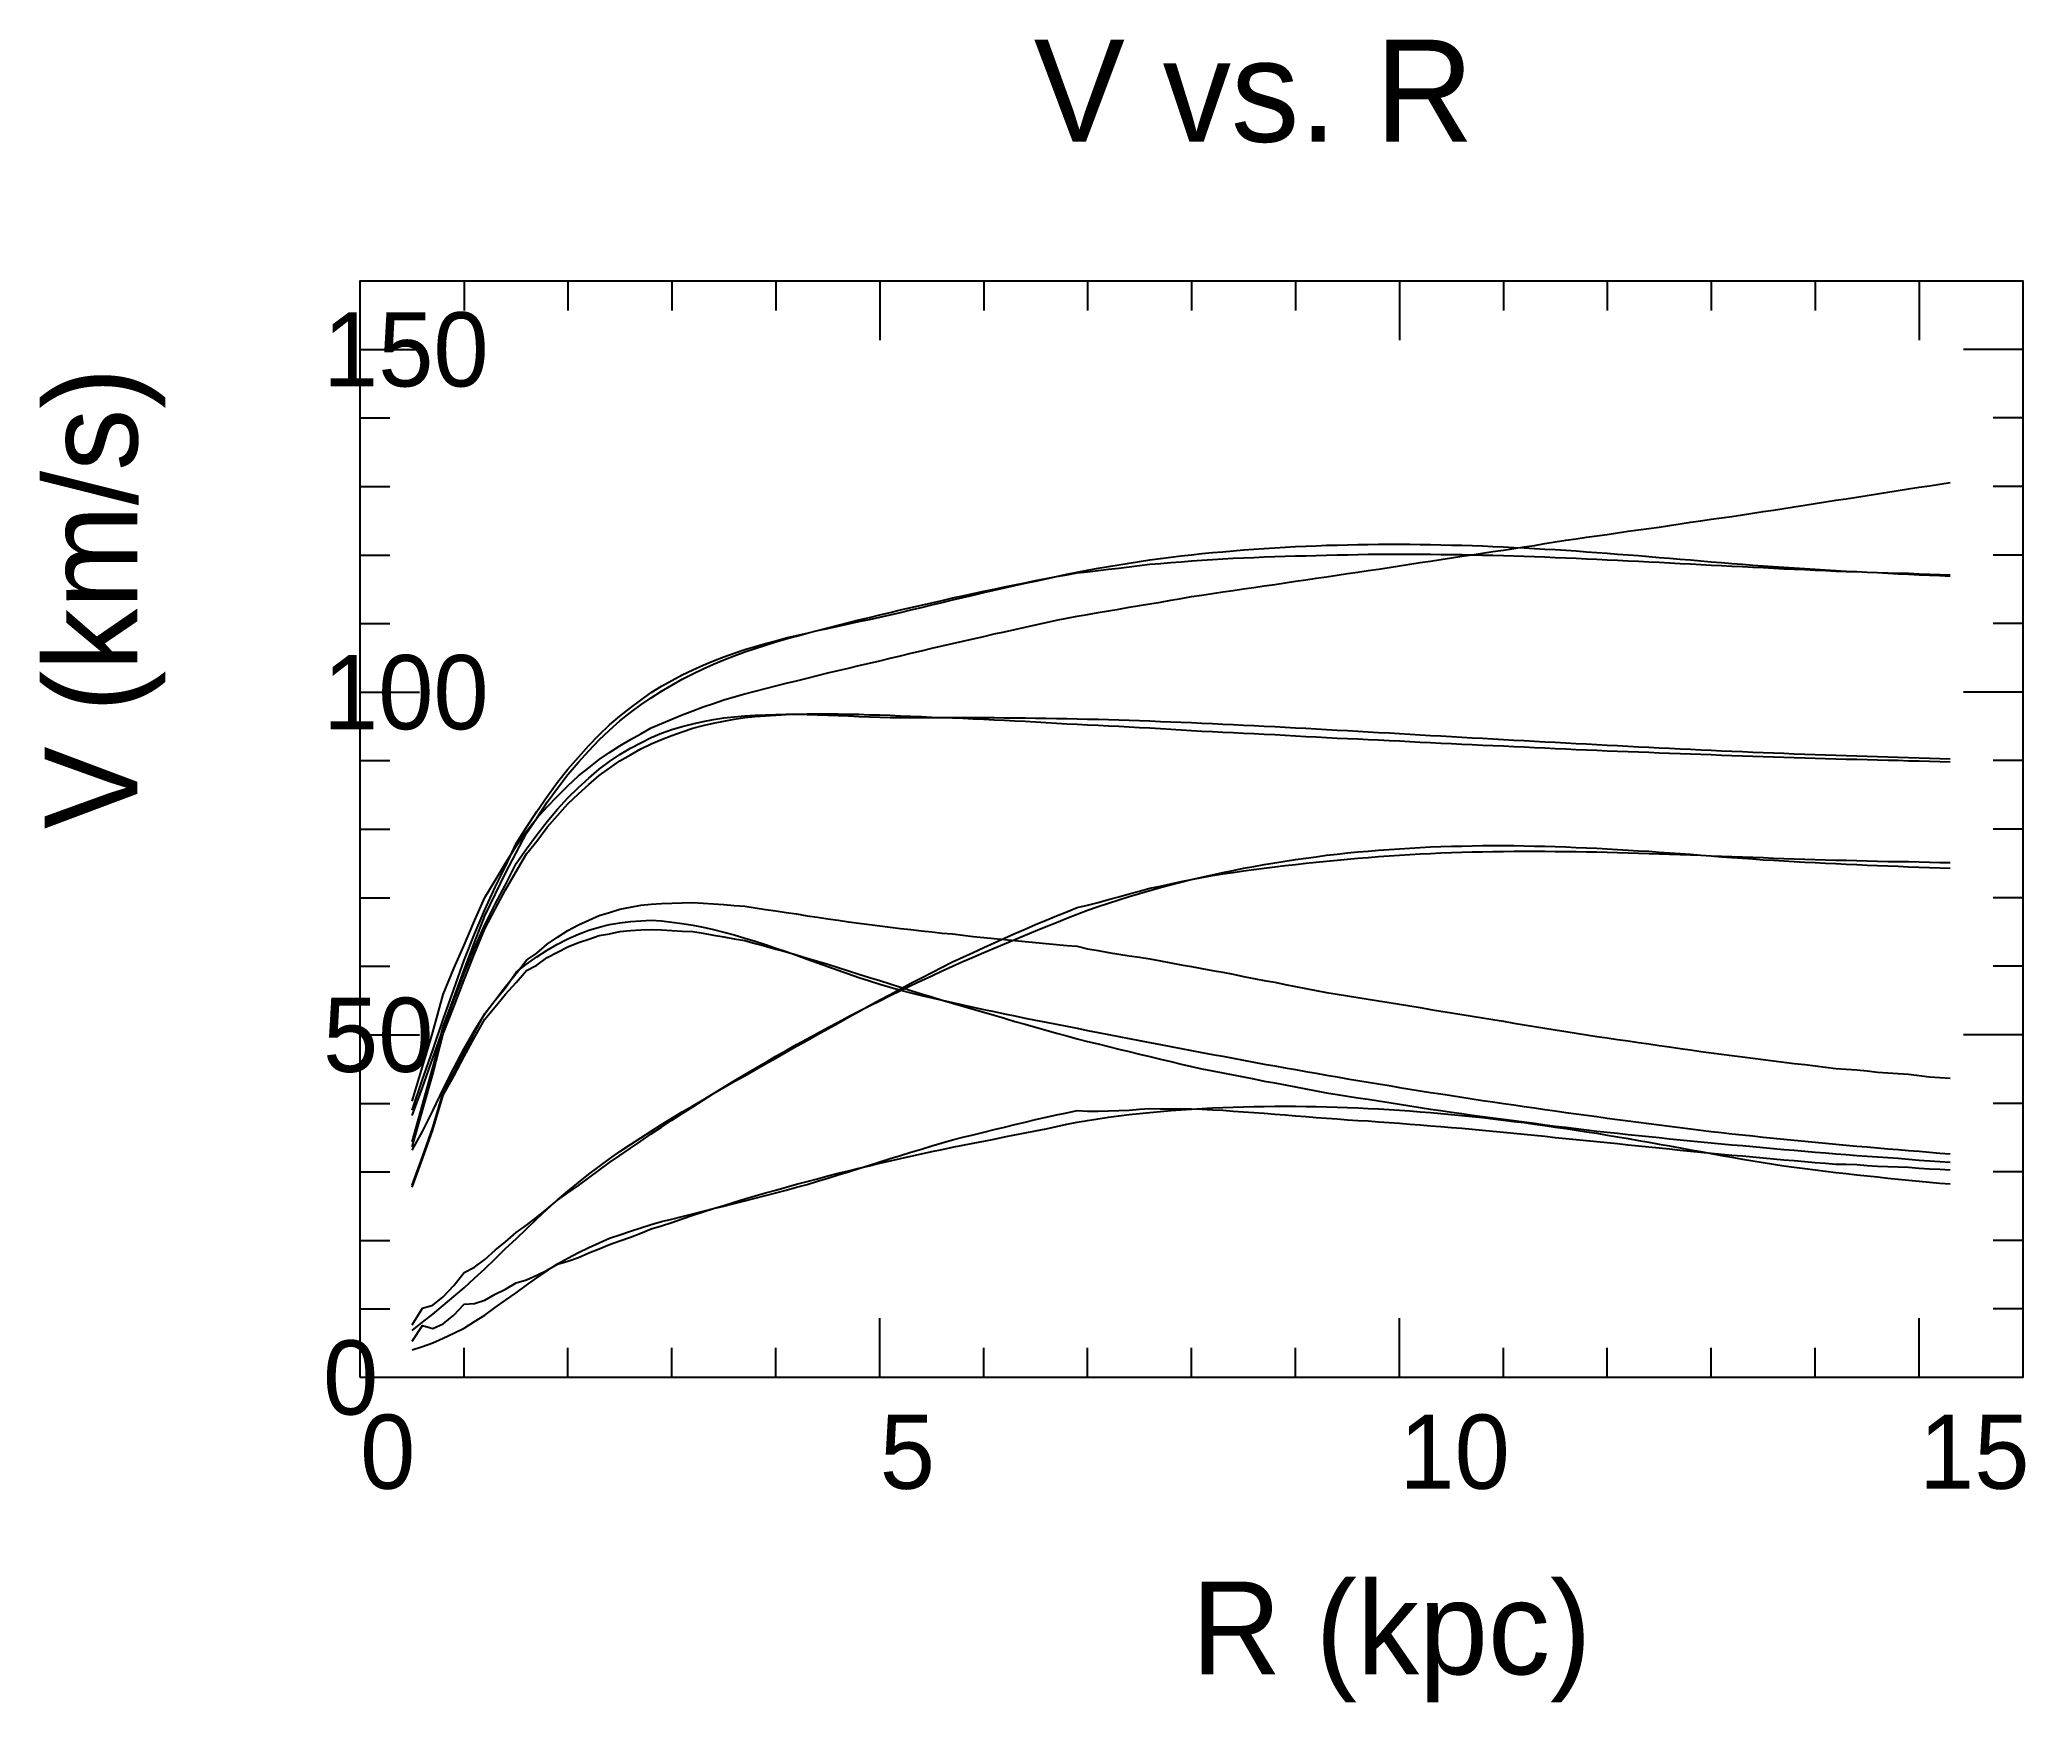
# Model space of a CAD drawing. Extents: x -35 to 179, y -35 to 144.
import ezdxf

# ---------------------------------------------------------------- set-up
doc = ezdxf.new("R2010")
doc.units = 0

msp = doc.modelspace()

# ---------------------------------------------------------------- linework, layer by layer
at = {"color": 0}
for p, q in [((11.2, 118.21), (11.2, 115.01)), ((22.4, 118.21), (22.4, 115.01)), ((33.6, 118.21), (33.6, 115.01)), ((44.8, 118.21), (44.8, 115.01)), ((56, 118.21), (56, 111.81)), ((67.2, 118.21), (67.2, 115.01)), ((78.4, 118.21), (78.4, 115.01)), ((89.6, 118.21), (89.6, 115.01)), ((100.8, 118.21), (100.8, 115.01)), ((112, 118.21), (112, 111.81)), ((123.2, 118.21), (123.2, 115.01)), ((134.4, 118.21), (134.4, 115.01)), ((145.6, 118.21), (145.6, 115.01)), ((156.8, 118.21), (156.8, 115.01)), ((168, 118.21), (168, 111.81)), ((0, 110.83), (6.4, 110.83)), ((179.2, 110.83), (172.8, 110.83)), ((0, 103.44), (3.2, 103.44)), ((179.2, 103.44), (176, 103.44)), ((0, 96.05), (3.2, 96.05)), ((179.2, 96.05), (176, 96.05)), ((0, 88.66), (3.2, 88.66)), ((179.2, 88.66), (176, 88.66)), ((0, 81.27), (3.2, 81.27)), ((179.2, 81.27), (176, 81.27)), ((0, 73.88), (6.4, 73.88)), ((179.2, 73.88), (172.8, 73.88)), ((0, 66.5), (3.2, 66.5)), ((179.2, 66.5), (176, 66.5)), ((0, 59.11), (3.2, 59.11)), ((179.2, 59.11), (176, 59.11)), ((0, 51.72), (3.2, 51.72)), ((179.2, 51.72), (176, 51.72)), ((0, 44.33), (3.2, 44.33)), ((179.2, 44.33), (176, 44.33)), ((0, 36.94), (6.4, 36.94)), ((179.2, 36.94), (172.8, 36.94)), ((0, 29.55), (3.2, 29.55)), ((179.2, 29.55), (176, 29.55)), ((0, 22.17), (3.2, 22.17)), ((179.2, 22.17), (176, 22.17)), ((0, 14.78), (3.2, 14.78)), ((179.2, 14.78), (176, 14.78)), ((0, 7.39), (3.2, 7.39)), ((179.2, 7.39), (176, 7.39)), ((56, 0), (56, 6.4)), ((112, 0), (112, 6.4)), ((168, 0), (168, 6.4)), ((11.2, 0), (11.2, 3.2)), ((22.4, 0), (22.4, 3.2)), ((33.6, 0), (33.6, 3.2)), ((44.8, 0), (44.8, 3.2)), ((67.2, 0), (67.2, 3.2)), ((78.4, 0), (78.4, 3.2)), ((89.6, 0), (89.6, 3.2)), ((100.8, 0), (100.8, 3.2)), ((123.2, 0), (123.2, 3.2)), ((134.4, 0), (134.4, 3.2)), ((145.6, 0), (145.6, 3.2)), ((156.8, 0), (156.8, 3.2))]:
    msp.add_line(p, q, dxfattribs=at)
msp.add_lwpolyline([(0, 0), (0, 118.21), (179.2, 118.21), (179.2, 0)], close=True, dxfattribs=at)
at = {"color": 6}
for points in [[(5.6, 29.79), (6.72, 33.49), (7.84, 37.24), (8.96, 41.27), (10.08, 44.1), (11.2, 46.61), (12.32, 49.22), (13.44, 51.73), (14.56, 53.58), (15.68, 55.43), (16.8, 57.26), (17.92, 58.88), (19.04, 60.3), (20.16, 61.52), (21.28, 62.67), (22.4, 63.77), (23.52, 64.87), (24.64, 65.72), (25.76, 66.63), (26.88, 67.36), (28, 68.08), (29.12, 68.76), (30.24, 69.4), (31.36, 70.05), (32.48, 70.5), (33.6, 70.98), (34.72, 71.42), (35.84, 71.86), (36.96, 72.29), (38.08, 72.67), (39.2, 73.06), (40.32, 73.37), (41.44, 73.69), (42.56, 73.98), (43.68, 74.27), (44.8, 74.56), (45.92, 74.83), (47.04, 75.1), (48.16, 75.39), (49.28, 75.67), (50.4, 75.95), (51.52, 76.21), (52.64, 76.47), (53.76, 76.74), (54.88, 77), (56, 77.27), (57.12, 77.55), (58.24, 77.81), (59.36, 78.07), (60.48, 78.33), (61.6, 78.61), (62.72, 78.89), (63.84, 79.13), (64.96, 79.38), (66.08, 79.63), (67.2, 79.89), (68.32, 80.15), (69.44, 80.39), (70.56, 80.63), (71.68, 80.88), (72.8, 81.13), (73.92, 81.38), (75.04, 81.63), (76.16, 81.87), (77.28, 82.07), (78.4, 82.26), (79.52, 82.46), (80.64, 82.65), (81.76, 82.84), (82.88, 83.03), (84, 83.22), (85.12, 83.4), (86.24, 83.59), (87.36, 83.78), (88.48, 83.99), (89.6, 84.19), (90.72, 84.35), (91.84, 84.52), (92.96, 84.68), (94.08, 84.84), (95.2, 85), (96.32, 85.17), (97.44, 85.34), (98.56, 85.5), (99.68, 85.67), (100.8, 85.83), (101.92, 85.99), (103.04, 86.16), (104.16, 86.32), (105.28, 86.49), (106.4, 86.66), (107.52, 86.83), (108.64, 86.99), (109.76, 87.15), (110.88, 87.31), (112, 87.49), (113.12, 87.67), (114.24, 87.84), (115.36, 88.01), (116.48, 88.18), (117.6, 88.35), (118.72, 88.53), (119.84, 88.69), (120.96, 88.86), (122.08, 89.03), (123.2, 89.2), (124.32, 89.37), (125.44, 89.54), (126.56, 89.7), (127.68, 89.89), (128.8, 90.08), (129.92, 90.25), (131.04, 90.41), (132.16, 90.57), (133.28, 90.72), (134.4, 90.88), (135.52, 91.05), (136.64, 91.22), (137.76, 91.37), (138.88, 91.52), (140, 91.68), (141.12, 91.85), (142.24, 92.01), (143.36, 92.19), (144.48, 92.36), (145.6, 92.51), (146.72, 92.66), (147.84, 92.81), (148.96, 93), (150.08, 93.18), (151.2, 93.35), (152.32, 93.51), (153.44, 93.68), (154.56, 93.86), (155.68, 94.03), (156.8, 94.2), (157.92, 94.38), (159.04, 94.56), (160.16, 94.73), (161.28, 94.91), (162.4, 95.08), (163.52, 95.25), (164.64, 95.43), (165.76, 95.61), (166.88, 95.79), (168, 95.96), (169.12, 96.13), (170.24, 96.3), (171.36, 96.47)], [(5.6, 2.97), (6.72, 3.34), (7.84, 3.72), (8.96, 4.23), (10.08, 4.78), (11.2, 5.32), (12.32, 6.04), (13.44, 6.71), (14.56, 7.53), (15.68, 8.34), (16.8, 9.14), (17.92, 9.94), (19.04, 10.74), (20.16, 11.5), (21.28, 12.26), (22.4, 12.87), (23.52, 13.47), (24.64, 14.01), (25.76, 14.51), (26.88, 15.01), (28, 15.39), (29.12, 15.79), (30.24, 16.14), (31.36, 16.49), (32.48, 16.8), (33.6, 17.08), (34.72, 17.37), (35.84, 17.64), (36.96, 17.92), (38.08, 18.2), (39.2, 18.48), (40.32, 18.77), (41.44, 19.05), (42.56, 19.33), (43.68, 19.62), (44.8, 19.92), (45.92, 20.21), (47.04, 20.52), (48.16, 20.82), (49.28, 21.15), (50.4, 21.47), (51.52, 21.83), (52.64, 22.18), (53.76, 22.53), (54.88, 22.88), (56, 23.24), (57.12, 23.59), (58.24, 23.94), (59.36, 24.29), (60.48, 24.63), (61.6, 24.97), (62.72, 25.3), (63.84, 25.63), (64.96, 25.89), (66.08, 26.17), (67.2, 26.44), (68.32, 26.72), (69.44, 26.99), (70.56, 27.26), (71.68, 27.54), (72.8, 27.8), (73.92, 28.07), (75.04, 28.31), (76.16, 28.54), (77.28, 28.77), (78.4, 28.7), (79.52, 28.72), (80.64, 28.74), (81.76, 28.77), (82.88, 28.83), (84, 28.91), (85.12, 28.99), (86.24, 28.96), (87.36, 28.96), (88.48, 28.96), (89.6, 28.96), (90.72, 28.92), (91.84, 28.86), (92.96, 28.8), (94.08, 28.72), (95.2, 28.64), (96.32, 28.56), (97.44, 28.48), (98.56, 28.39), (99.68, 28.3), (100.8, 28.22), (101.92, 28.13), (103.04, 28.04), (104.16, 27.96), (105.28, 27.87), (106.4, 27.79), (107.52, 27.72), (108.64, 27.65), (109.76, 27.56), (110.88, 27.48), (112, 27.4), (113.12, 27.32), (114.24, 27.24), (115.36, 27.14), (116.48, 27.04), (117.6, 26.95), (118.72, 26.86), (119.84, 26.76), (120.96, 26.65), (122.08, 26.55), (123.2, 26.44), (124.32, 26.32), (125.44, 26.22), (126.56, 26.11), (127.68, 26), (128.8, 25.88), (129.92, 25.77), (131.04, 25.66), (132.16, 25.55), (133.28, 25.44), (134.4, 25.32), (135.52, 25.21), (136.64, 25.09), (137.76, 24.98), (138.88, 24.86), (140, 24.75), (141.12, 24.64), (142.24, 24.52), (143.36, 24.41), (144.48, 24.29), (145.6, 24.17), (146.72, 24.07), (147.84, 23.98), (148.96, 23.88), (150.08, 23.78), (151.2, 23.69), (152.32, 23.58), (153.44, 23.48), (154.56, 23.38), (155.68, 23.29), (156.8, 23.19), (157.92, 23.09), (159.04, 22.99), (160.16, 22.98), (161.28, 22.95), (162.4, 22.86), (163.52, 22.78), (164.64, 22.73), (165.76, 22.71), (166.88, 22.68), (168, 22.58), (169.12, 22.49), (170.24, 22.44), (171.36, 22.4)]]:
    msp.add_lwpolyline(points, dxfattribs=at)
at = {"color": 3}
for points in [[(5.6, 28.81), (6.72, 32.13), (7.84, 35.28), (8.96, 38.58), (10.08, 41.84), (11.2, 45), (12.32, 47.78), (13.44, 50.43), (14.56, 52.85), (15.68, 55.09), (16.8, 57.56), (17.92, 59.32), (19.04, 61.01), (20.16, 62.62), (21.28, 64.17), (22.4, 65.56), (23.52, 66.88), (24.64, 68.12), (25.76, 69.26), (26.88, 70.34), (28, 71.29), (29.12, 72.19), (30.24, 73.02), (31.36, 73.84), (32.48, 74.51), (33.6, 75.14), (34.72, 75.73), (35.84, 76.27), (36.96, 76.78), (38.08, 77.24), (39.2, 77.68), (40.32, 78.08), (41.44, 78.46), (42.56, 78.79), (43.68, 79.12), (44.8, 79.42), (45.92, 79.72), (47.04, 79.99), (48.16, 80.25), (49.28, 80.51), (50.4, 80.75), (51.52, 81), (52.64, 81.24), (53.76, 81.48), (54.88, 81.72), (56, 81.96), (57.12, 82.21), (58.24, 82.47), (59.36, 82.74), (60.48, 83.01), (61.6, 83.28), (62.72, 83.55), (63.84, 83.82), (64.96, 84.08), (66.08, 84.35), (67.2, 84.61), (68.32, 84.86), (69.44, 85.12), (70.56, 85.37), (71.68, 85.61), (72.8, 85.86), (73.92, 86.1), (75.04, 86.34), (76.16, 86.59), (77.28, 86.82), (78.4, 87.04), (79.52, 87.25), (80.64, 87.44), (81.76, 87.62), (82.88, 87.8), (84, 87.97), (85.12, 88.13), (86.24, 88.28), (87.36, 88.42), (88.48, 88.56), (89.6, 88.69), (90.72, 88.81), (91.84, 88.92), (92.96, 89.02), (94.08, 89.12), (95.2, 89.21), (96.32, 89.3), (97.44, 89.38), (98.56, 89.45), (99.68, 89.51), (100.8, 89.57), (101.92, 89.62), (103.04, 89.67), (104.16, 89.71), (105.28, 89.74), (106.4, 89.77), (107.52, 89.79), (108.64, 89.81), (109.76, 89.82), (110.88, 89.82), (112, 89.82), (113.12, 89.82), (114.24, 89.81), (115.36, 89.79), (116.48, 89.77), (117.6, 89.74), (118.72, 89.71), (119.84, 89.68), (120.96, 89.64), (122.08, 89.59), (123.2, 89.55), (124.32, 89.49), (125.44, 89.44), (126.56, 89.38), (127.68, 89.31), (128.8, 89.25), (129.92, 89.18), (131.04, 89.1), (132.16, 89.02), (133.28, 88.94), (134.4, 88.86), (135.52, 88.77), (136.64, 88.69), (137.76, 88.6), (138.88, 88.5), (140, 88.41), (141.12, 88.32), (142.24, 88.22), (143.36, 88.13), (144.48, 88.03), (145.6, 87.94), (146.72, 87.84), (147.84, 87.75), (148.96, 87.66), (150.08, 87.58), (151.2, 87.49), (152.32, 87.41), (153.44, 87.34), (154.56, 87.27), (155.68, 87.2), (156.8, 87.13), (157.92, 87.06), (159.04, 87), (160.16, 86.93), (161.28, 86.87), (162.4, 86.82), (163.52, 86.76), (164.64, 86.7), (165.76, 86.65), (166.88, 86.59), (168, 86.54), (169.12, 86.49), (170.24, 86.44), (171.36, 86.39)], [(5.6, 28.24), (6.72, 31.25), (7.84, 34.41), (8.96, 37.58), (10.08, 40.65), (11.2, 43.55), (12.32, 46.28), (13.44, 48.8), (14.56, 51.04), (15.68, 53.11), (16.8, 55.4), (17.92, 57), (19.04, 58.51), (20.16, 59.93), (21.28, 61.25), (22.4, 62.47), (23.52, 63.59), (24.64, 64.62), (25.76, 65.56), (26.88, 66.41), (28, 67.16), (29.12, 67.83), (30.24, 68.43), (31.36, 69), (32.48, 69.45), (33.6, 69.84), (34.72, 70.18), (35.84, 70.47), (36.96, 70.72), (38.08, 70.93), (39.2, 71.1), (40.32, 71.23), (41.44, 71.34), (42.56, 71.4), (43.68, 71.45), (44.8, 71.48), (45.92, 71.5), (47.04, 71.49), (48.16, 71.47), (49.28, 71.44), (50.4, 71.4), (51.52, 71.36), (52.64, 71.31), (53.76, 71.27), (54.88, 71.23), (56, 71.19), (57.12, 71.16), (58.24, 71.15), (59.36, 71.14), (60.48, 71.14), (61.6, 71.14), (62.72, 71.14), (63.84, 71.14), (64.96, 71.14), (66.08, 71.14), (67.2, 71.13), (68.32, 71.13), (69.44, 71.12), (70.56, 71.12), (71.68, 71.1), (72.8, 71.09), (73.92, 71.07), (75.04, 71.05), (76.16, 71.03), (77.28, 71.01), (78.4, 70.98), (79.52, 70.95), (80.64, 70.92), (81.76, 70.89), (82.88, 70.85), (84, 70.82), (85.12, 70.78), (86.24, 70.73), (87.36, 70.69), (88.48, 70.64), (89.6, 70.59), (90.72, 70.54), (91.84, 70.49), (92.96, 70.44), (94.08, 70.38), (95.2, 70.33), (96.32, 70.27), (97.44, 70.22), (98.56, 70.16), (99.68, 70.1), (100.8, 70.04), (101.92, 69.98), (103.04, 69.92), (104.16, 69.85), (105.28, 69.79), (106.4, 69.73), (107.52, 69.67), (108.64, 69.6), (109.76, 69.54), (110.88, 69.48), (112, 69.41), (113.12, 69.35), (114.24, 69.29), (115.36, 69.22), (116.48, 69.16), (117.6, 69.1), (118.72, 69.03), (119.84, 68.97), (120.96, 68.91), (122.08, 68.85), (123.2, 68.79), (124.32, 68.72), (125.44, 68.66), (126.56, 68.6), (127.68, 68.54), (128.8, 68.48), (129.92, 68.42), (131.04, 68.36), (132.16, 68.3), (133.28, 68.24), (134.4, 68.18), (135.52, 68.12), (136.64, 68.06), (137.76, 68), (138.88, 67.94), (140, 67.89), (141.12, 67.83), (142.24, 67.77), (143.36, 67.72), (144.48, 67.66), (145.6, 67.61), (146.72, 67.56), (147.84, 67.51), (148.96, 67.47), (150.08, 67.42), (151.2, 67.37), (152.32, 67.33), (153.44, 67.29), (154.56, 67.24), (155.68, 67.2), (156.8, 67.16), (157.92, 67.12), (159.04, 67.08), (160.16, 67.04), (161.28, 67.01), (162.4, 66.97), (163.52, 66.93), (164.64, 66.9), (165.76, 66.86), (166.88, 66.83), (168, 66.8), (169.12, 66.76), (170.24, 66.73), (171.36, 66.7)], [(5.6, 5.69), (6.72, 7.48), (7.84, 7.79), (8.96, 8.71), (10.08, 9.91), (11.2, 11.31), (12.32, 11.89), (13.44, 12.72), (14.56, 13.72), (15.68, 14.63), (16.8, 15.63), (17.92, 16.41), (19.04, 17.29), (20.16, 18.17), (21.28, 19.13), (22.4, 19.89), (23.52, 20.69), (24.64, 21.53), (25.76, 22.34), (26.88, 23.17), (28, 23.93), (29.12, 24.71), (30.24, 25.48), (31.36, 26.28), (32.48, 27), (33.6, 27.73), (34.72, 28.46), (35.84, 29.18), (36.96, 29.9), (38.08, 30.6), (39.2, 31.29), (40.32, 31.97), (41.44, 32.66), (42.56, 33.31), (43.68, 33.97), (44.8, 34.62), (45.92, 35.25), (47.04, 35.89), (48.16, 36.5), (49.28, 37.12), (50.4, 37.72), (51.52, 38.32), (52.64, 38.9), (53.76, 39.48), (54.88, 40.05), (56, 40.61), (57.12, 41.17), (58.24, 41.71), (59.36, 42.26), (60.48, 42.78), (61.6, 43.31), (62.72, 43.82), (63.84, 44.33), (64.96, 44.83), (66.08, 45.32), (67.2, 45.81), (68.32, 46.29), (69.44, 46.76), (70.56, 47.22), (71.68, 47.69), (72.8, 48.14), (73.92, 48.6), (75.04, 49.06), (76.16, 49.52), (77.28, 49.95), (78.4, 50.37), (79.52, 50.77), (80.64, 51.14), (81.76, 51.5), (82.88, 51.85), (84, 52.19), (85.12, 52.51), (86.24, 52.82), (87.36, 53.12), (88.48, 53.41), (89.6, 53.69), (90.72, 53.95), (91.84, 54.2), (92.96, 54.44), (94.08, 54.67), (95.2, 54.89), (96.32, 55.1), (97.44, 55.3), (98.56, 55.49), (99.68, 55.67), (100.8, 55.84), (101.92, 55.99), (103.04, 56.14), (104.16, 56.29), (105.28, 56.41), (106.4, 56.54), (107.52, 56.65), (108.64, 56.75), (109.76, 56.85), (110.88, 56.93), (112, 57), (113.12, 57.07), (114.24, 57.13), (115.36, 57.19), (116.48, 57.23), (117.6, 57.26), (118.72, 57.29), (119.84, 57.32), (120.96, 57.33), (122.08, 57.33), (123.2, 57.33), (124.32, 57.33), (125.44, 57.31), (126.56, 57.29), (127.68, 57.26), (128.8, 57.23), (129.92, 57.19), (131.04, 57.15), (132.16, 57.1), (133.28, 57.05), (134.4, 56.99), (135.52, 56.93), (136.64, 56.86), (137.76, 56.79), (138.88, 56.72), (140, 56.64), (141.12, 56.56), (142.24, 56.48), (143.36, 56.4), (144.48, 56.31), (145.6, 56.23), (146.72, 56.14), (147.84, 56.06), (148.96, 55.98), (150.08, 55.9), (151.2, 55.82), (152.32, 55.75), (153.44, 55.68), (154.56, 55.62), (155.68, 55.56), (156.8, 55.5), (157.92, 55.45), (159.04, 55.39), (160.16, 55.34), (161.28, 55.29), (162.4, 55.24), (163.52, 55.2), (164.64, 55.15), (165.76, 55.11), (166.88, 55.06), (168, 55.02), (169.12, 54.98), (170.24, 54.94), (171.36, 54.9)]]:
    msp.add_lwpolyline(points, dxfattribs=at)
at = {"color": 4}
for points in [[(5.6, 25.39), (6.72, 29.39), (7.84, 33.41), (8.96, 37.84), (10.08, 40.9), (11.2, 43.95), (12.32, 46.9), (13.44, 49.75), (14.56, 52.07), (15.68, 54.37), (16.8, 56.54), (17.92, 58.69), (19.04, 60.3), (20.16, 62.02), (21.28, 63.54), (22.4, 65.01), (23.52, 66.34), (24.64, 67.56), (25.76, 68.75), (26.88, 69.78), (28, 70.78), (29.12, 71.67), (30.24, 72.52), (31.36, 73.27), (32.48, 73.97), (33.6, 74.64), (34.72, 75.27), (35.84, 75.87), (36.96, 76.39), (38.08, 76.88), (39.2, 77.35), (40.32, 77.8), (41.44, 78.23), (42.56, 78.59), (43.68, 78.95), (44.8, 79.29), (45.92, 79.61), (47.04, 79.93), (48.16, 80.23), (49.28, 80.53), (50.4, 80.82), (51.52, 81.1), (52.64, 81.39), (53.76, 81.66), (54.88, 81.93), (56, 82.2), (57.12, 82.47), (58.24, 82.74), (59.36, 83), (60.48, 83.26), (61.6, 83.52), (62.72, 83.77), (63.84, 84.04), (64.96, 84.28), (66.08, 84.52), (67.2, 84.76), (68.32, 84.99), (69.44, 85.23), (70.56, 85.45), (71.68, 85.68), (72.8, 85.9), (73.92, 86.13), (75.04, 86.33), (76.16, 86.54), (77.28, 86.75), (78.4, 86.85), (79.52, 86.99), (80.64, 87.12), (81.76, 87.25), (82.88, 87.39), (84, 87.53), (85.12, 87.66), (86.24, 87.75), (87.36, 87.84), (88.48, 87.93), (89.6, 88.03), (90.72, 88.11), (91.84, 88.17), (92.96, 88.25), (94.08, 88.31), (95.2, 88.37), (96.32, 88.41), (97.44, 88.46), (98.56, 88.5), (99.68, 88.54), (100.8, 88.57), (101.92, 88.59), (103.04, 88.62), (104.16, 88.64), (105.28, 88.67), (106.4, 88.69), (107.52, 88.72), (108.64, 88.74), (109.76, 88.75), (110.88, 88.76), (112, 88.76), (113.12, 88.76), (114.24, 88.76), (115.36, 88.75), (116.48, 88.73), (117.6, 88.72), (118.72, 88.71), (119.84, 88.68), (120.96, 88.66), (122.08, 88.63), (123.2, 88.6), (124.32, 88.57), (125.44, 88.53), (126.56, 88.49), (127.68, 88.45), (128.8, 88.4), (129.92, 88.35), (131.04, 88.31), (132.16, 88.25), (133.28, 88.2), (134.4, 88.15), (135.52, 88.1), (136.64, 88.05), (137.76, 88), (138.88, 87.94), (140, 87.88), (141.12, 87.82), (142.24, 87.76), (143.36, 87.7), (144.48, 87.64), (145.6, 87.58), (146.72, 87.52), (147.84, 87.47), (148.96, 87.42), (150.08, 87.36), (151.2, 87.31), (152.32, 87.25), (153.44, 87.19), (154.56, 87.14), (155.68, 87.09), (156.8, 87.03), (157.92, 86.98), (159.04, 86.93), (160.16, 86.9), (161.28, 86.87), (162.4, 86.83), (163.52, 86.78), (164.64, 86.75), (165.76, 86.72), (166.88, 86.69), (168, 86.63), (169.12, 86.59), (170.24, 86.55), (171.36, 86.53)], [(5.6, 24.88), (6.72, 28.78), (7.84, 32.71), (8.96, 37.04), (10.08, 39.96), (11.2, 42.87), (12.32, 45.67), (13.44, 48.35), (14.56, 50.48), (15.68, 52.57), (16.8, 54.53), (17.92, 56.46), (19.04, 57.83), (20.16, 59.31), (21.28, 60.58), (22.4, 61.83), (23.52, 62.91), (24.64, 63.92), (25.76, 64.88), (26.88, 65.68), (28, 66.46), (29.12, 67.13), (30.24, 67.76), (31.36, 68.29), (32.48, 68.76), (33.6, 69.21), (34.72, 69.61), (35.84, 70), (36.96, 70.28), (38.08, 70.53), (39.2, 70.76), (40.32, 70.96), (41.44, 71.15), (42.56, 71.24), (43.68, 71.34), (44.8, 71.41), (45.92, 71.47), (47.04, 71.52), (48.16, 71.53), (49.28, 71.55), (50.4, 71.55), (51.52, 71.54), (52.64, 71.52), (53.76, 71.49), (54.88, 71.45), (56, 71.42), (57.12, 71.38), (58.24, 71.34), (59.36, 71.29), (60.48, 71.24), (61.6, 71.2), (62.72, 71.15), (63.84, 71.11), (64.96, 71.06), (66.08, 71.02), (67.2, 70.97), (68.32, 70.91), (69.44, 70.86), (70.56, 70.8), (71.68, 70.74), (72.8, 70.68), (73.92, 70.61), (75.04, 70.54), (76.16, 70.48), (77.28, 70.43), (78.4, 70.37), (79.52, 70.31), (80.64, 70.26), (81.76, 70.2), (82.88, 70.14), (84, 70.08), (85.12, 70.02), (86.24, 69.95), (87.36, 69.88), (88.48, 69.81), (89.6, 69.75), (90.72, 69.69), (91.84, 69.63), (92.96, 69.58), (94.08, 69.53), (95.2, 69.47), (96.32, 69.41), (97.44, 69.35), (98.56, 69.3), (99.68, 69.24), (100.8, 69.18), (101.92, 69.11), (103.04, 69.05), (104.16, 68.99), (105.28, 68.93), (106.4, 68.88), (107.52, 68.83), (108.64, 68.78), (109.76, 68.73), (110.88, 68.67), (112, 68.62), (113.12, 68.56), (114.24, 68.5), (115.36, 68.45), (116.48, 68.39), (117.6, 68.34), (118.72, 68.28), (119.84, 68.23), (120.96, 68.17), (122.08, 68.13), (123.2, 68.08), (124.32, 68.02), (125.44, 67.97), (126.56, 67.92), (127.68, 67.86), (128.8, 67.81), (129.92, 67.76), (131.04, 67.71), (132.16, 67.66), (133.28, 67.61), (134.4, 67.56), (135.52, 67.52), (136.64, 67.48), (137.76, 67.44), (138.88, 67.4), (140, 67.35), (141.12, 67.31), (142.24, 67.26), (143.36, 67.22), (144.48, 67.18), (145.6, 67.14), (146.72, 67.09), (147.84, 67.06), (148.96, 67.02), (150.08, 66.99), (151.2, 66.95), (152.32, 66.91), (153.44, 66.87), (154.56, 66.84), (155.68, 66.8), (156.8, 66.77), (157.92, 66.74), (159.04, 66.7), (160.16, 66.67), (161.28, 66.64), (162.4, 66.61), (163.52, 66.58), (164.64, 66.55), (165.76, 66.53), (166.88, 66.49), (168, 66.46), (169.12, 66.43), (170.24, 66.4), (171.36, 66.38)], [(5.6, 5.08), (6.72, 5.95), (7.84, 6.83), (8.96, 7.77), (10.08, 8.72), (11.2, 9.66), (12.32, 10.71), (13.44, 11.72), (14.56, 12.8), (15.68, 13.89), (16.8, 14.96), (17.92, 16.03), (19.04, 17.11), (20.16, 18.13), (21.28, 19.16), (22.4, 20.1), (23.52, 21.03), (24.64, 21.9), (25.76, 22.75), (26.88, 23.58), (28, 24.35), (29.12, 25.12), (30.24, 25.85), (31.36, 26.57), (32.48, 27.27), (33.6, 27.95), (34.72, 28.62), (35.84, 29.28), (36.96, 29.94), (38.08, 30.6), (39.2, 31.25), (40.32, 31.9), (41.44, 32.53), (42.56, 33.17), (43.68, 33.82), (44.8, 34.44), (45.92, 35.08), (47.04, 35.7), (48.16, 36.32), (49.28, 36.96), (50.4, 37.58), (51.52, 38.21), (52.64, 38.84), (53.76, 39.47), (54.88, 40.09), (56, 40.7), (57.12, 41.3), (58.24, 41.91), (59.36, 42.51), (60.48, 43.09), (61.6, 43.66), (62.72, 44.23), (63.84, 44.79), (64.96, 45.31), (66.08, 45.83), (67.2, 46.34), (68.32, 46.86), (69.44, 47.36), (70.56, 47.85), (71.68, 48.34), (72.8, 48.83), (73.92, 49.31), (75.04, 49.77), (76.16, 50.21), (77.28, 50.65), (78.4, 50.91), (79.52, 51.22), (80.64, 51.52), (81.76, 51.81), (82.88, 52.13), (84, 52.44), (85.12, 52.74), (86.24, 52.98), (87.36, 53.22), (88.48, 53.47), (89.6, 53.7), (90.72, 53.91), (91.84, 54.1), (92.96, 54.28), (94.08, 54.45), (95.2, 54.61), (96.32, 54.77), (97.44, 54.91), (98.56, 55.05), (99.68, 55.19), (100.8, 55.31), (101.92, 55.43), (103.04, 55.55), (104.16, 55.66), (105.28, 55.77), (106.4, 55.87), (107.52, 55.97), (108.64, 56.07), (109.76, 56.15), (110.88, 56.23), (112, 56.3), (113.12, 56.38), (114.24, 56.44), (115.36, 56.49), (116.48, 56.54), (117.6, 56.58), (118.72, 56.62), (119.84, 56.66), (120.96, 56.68), (122.08, 56.7), (123.2, 56.71), (124.32, 56.72), (125.44, 56.72), (126.56, 56.73), (127.68, 56.72), (128.8, 56.71), (129.92, 56.7), (131.04, 56.69), (132.16, 56.67), (133.28, 56.65), (134.4, 56.62), (135.52, 56.6), (136.64, 56.56), (137.76, 56.53), (138.88, 56.49), (140, 56.46), (141.12, 56.42), (142.24, 56.38), (143.36, 56.33), (144.48, 56.29), (145.6, 56.24), (146.72, 56.2), (147.84, 56.16), (148.96, 56.12), (150.08, 56.08), (151.2, 56.04), (152.32, 55.99), (153.44, 55.95), (154.56, 55.91), (155.68, 55.87), (156.8, 55.83), (157.92, 55.79), (159.04, 55.75), (160.16, 55.75), (161.28, 55.73), (162.4, 55.7), (163.52, 55.66), (164.64, 55.64), (165.76, 55.63), (166.88, 55.62), (168, 55.58), (169.12, 55.54), (170.24, 55.52), (171.36, 55.51)]]:
    msp.add_lwpolyline(points, dxfattribs=at)
at = {"color": 1}
msp.add_lwpolyline([(5.6, 20.73), (6.72, 23.8), (7.84, 26.96), (8.96, 30.71), (10.08, 32.83), (11.2, 35.01), (12.32, 37.14), (13.44, 39.22), (14.56, 40.68), (15.68, 42.16), (16.8, 43.56), (17.92, 44.97), (19.04, 45.74), (20.16, 46.7), (21.28, 47.46), (22.4, 48.19), (23.52, 48.78), (24.64, 49.29), (25.76, 49.79), (26.88, 50.13), (28, 50.47), (29.12, 50.69), (30.24, 50.9), (31.36, 51.02), (32.48, 51.08), (33.6, 51.14), (34.72, 51.16), (35.84, 51.2), (36.96, 51.13), (38.08, 51.05), (39.2, 50.97), (40.32, 50.88), (41.44, 50.8), (42.56, 50.62), (43.68, 50.46), (44.8, 50.29), (45.92, 50.13), (47.04, 49.97), (48.16, 49.78), (49.28, 49.61), (50.4, 49.44), (51.52, 49.29), (52.64, 49.13), (53.76, 48.98), (54.88, 48.82), (56, 48.68), (57.12, 48.54), (58.24, 48.41), (59.36, 48.28), (60.48, 48.15), (61.6, 48.03), (62.72, 47.9), (63.84, 47.81), (64.96, 47.67), (66.08, 47.55), (67.2, 47.43), (68.32, 47.32), (69.44, 47.2), (70.56, 47.09), (71.68, 46.99), (72.8, 46.89), (73.92, 46.79), (75.04, 46.68), (76.16, 46.58), (77.28, 46.5), (78.4, 46.22), (79.52, 46.02), (80.64, 45.82), (81.76, 45.62), (82.88, 45.45), (84, 45.3), (85.12, 45.14), (86.24, 44.92), (87.36, 44.7), (88.48, 44.49), (89.6, 44.3), (90.72, 44.09), (91.84, 43.87), (92.96, 43.68), (94.08, 43.46), (95.2, 43.24), (96.32, 43.02), (97.44, 42.81), (98.56, 42.6), (99.68, 42.38), (100.8, 42.16), (101.92, 41.94), (103.04, 41.73), (104.16, 41.51), (105.28, 41.32), (106.4, 41.14), (107.52, 40.97), (108.64, 40.79), (109.76, 40.61), (110.88, 40.42), (112, 40.23), (113.12, 40.05), (114.24, 39.87), (115.36, 39.67), (116.48, 39.48), (117.6, 39.3), (118.72, 39.13), (119.84, 38.94), (120.96, 38.76), (122.08, 38.58), (123.2, 38.4), (124.32, 38.21), (125.44, 38.03), (126.56, 37.85), (127.68, 37.66), (128.8, 37.48), (129.92, 37.3), (131.04, 37.12), (132.16, 36.94), (133.28, 36.77), (134.4, 36.6), (135.52, 36.44), (136.64, 36.28), (137.76, 36.12), (138.88, 35.96), (140, 35.8), (141.12, 35.63), (142.24, 35.47), (143.36, 35.31), (144.48, 35.15), (145.6, 34.98), (146.72, 34.84), (147.84, 34.7), (148.96, 34.57), (150.08, 34.43), (151.2, 34.29), (152.32, 34.15), (153.44, 34), (154.56, 33.86), (155.68, 33.73), (156.8, 33.59), (157.92, 33.46), (159.04, 33.32), (160.16, 33.25), (161.28, 33.17), (162.4, 33.05), (163.52, 32.93), (164.64, 32.85), (165.76, 32.78), (166.88, 32.68), (168, 32.54), (169.12, 32.42), (170.24, 32.33), (171.36, 32.26)], dxfattribs=at)
at = {"color": 2}
for points in [[(5.6, 20.73), (6.72, 23.8), (7.84, 26.96), (8.96, 30.71), (10.08, 32.83), (11.2, 35.01), (12.32, 37.14), (13.44, 39.22), (14.56, 40.68), (15.68, 42.16), (16.8, 43.56), (17.92, 44.97), (19.04, 45.74), (20.16, 46.7), (21.28, 47.46), (22.4, 48.19), (23.52, 48.78), (24.64, 49.29), (25.76, 49.79), (26.88, 50.13), (28, 50.47), (29.12, 50.69), (30.24, 50.9), (31.36, 51.02), (32.48, 51.08), (33.6, 51.14), (34.72, 51.16), (35.84, 51.2), (36.96, 51.13), (38.08, 51.05), (39.2, 50.97), (40.32, 50.88), (41.44, 50.8), (42.56, 50.62), (43.68, 50.46), (44.8, 50.29), (45.92, 50.13), (47.04, 49.97), (48.16, 49.78), (49.28, 49.61), (50.4, 49.44), (51.52, 49.29), (52.64, 49.13), (53.76, 48.98), (54.88, 48.82), (56, 48.68), (57.12, 48.54), (58.24, 48.41), (59.36, 48.28), (60.48, 48.15), (61.6, 48.03), (62.72, 47.9), (63.84, 47.81), (64.96, 47.67), (66.08, 47.55), (67.2, 47.43), (68.32, 47.32), (69.44, 47.2), (70.56, 47.09), (71.68, 46.99), (72.8, 46.89), (73.92, 46.79), (75.04, 46.68), (76.16, 46.58), (77.28, 46.5), (78.4, 46.22), (79.52, 46.02), (80.64, 45.82), (81.76, 45.62), (82.88, 45.45), (84, 45.3), (85.12, 45.14), (86.24, 44.92), (87.36, 44.7), (88.48, 44.49), (89.6, 44.3), (90.72, 44.09), (91.84, 43.87), (92.96, 43.68), (94.08, 43.46), (95.2, 43.24), (96.32, 43.02), (97.44, 42.81), (98.56, 42.6), (99.68, 42.38), (100.8, 42.16), (101.92, 41.94), (103.04, 41.73), (104.16, 41.51), (105.28, 41.32), (106.4, 41.14), (107.52, 40.97), (108.64, 40.79), (109.76, 40.61), (110.88, 40.42), (112, 40.23), (113.12, 40.05), (114.24, 39.87), (115.36, 39.67), (116.48, 39.48), (117.6, 39.3), (118.72, 39.13), (119.84, 38.94), (120.96, 38.76), (122.08, 38.58), (123.2, 38.4), (124.32, 38.21), (125.44, 38.03), (126.56, 37.85), (127.68, 37.66), (128.8, 37.48), (129.92, 37.3), (131.04, 37.12), (132.16, 36.94), (133.28, 36.77), (134.4, 36.6), (135.52, 36.44), (136.64, 36.28), (137.76, 36.12), (138.88, 35.96), (140, 35.8), (141.12, 35.63), (142.24, 35.47), (143.36, 35.31), (144.48, 35.15), (145.6, 34.98), (146.72, 34.84), (147.84, 34.7), (148.96, 34.57), (150.08, 34.43), (151.2, 34.29), (152.32, 34.15), (153.44, 34), (154.56, 33.86), (155.68, 33.73), (156.8, 33.59), (157.92, 33.46), (159.04, 33.32), (160.16, 33.25), (161.28, 33.17), (162.4, 33.05), (163.52, 32.93), (164.64, 32.85), (165.76, 32.78), (166.88, 32.68), (168, 32.54), (169.12, 32.42), (170.24, 32.33), (171.36, 32.26)], [(5.6, 24.49), (6.72, 26.51), (7.84, 28.76), (8.96, 31.08), (10.08, 33.33), (11.2, 35.45), (12.32, 37.4), (13.44, 39.2), (14.56, 40.69), (15.68, 42.02), (16.8, 43.7), (17.92, 44.55), (19.04, 45.35), (20.16, 46.07), (21.28, 46.72), (22.4, 47.29), (23.52, 47.79), (24.64, 48.21), (25.76, 48.56), (26.88, 48.83), (28, 49.02), (29.12, 49.15), (30.24, 49.21), (31.36, 49.29), (32.48, 49.21), (33.6, 49.09), (34.72, 48.94), (35.84, 48.75), (36.96, 48.53), (38.08, 48.28), (39.2, 48), (40.32, 47.7), (41.44, 47.37), (42.56, 47.02), (43.68, 46.66), (44.8, 46.29), (45.92, 45.92), (47.04, 45.52), (48.16, 45.11), (49.28, 44.71), (50.4, 44.3), (51.52, 43.9), (52.64, 43.51), (53.76, 43.13), (54.88, 42.75), (56, 42.4), (57.12, 42.06), (58.24, 41.75), (59.36, 41.46), (60.48, 41.19), (61.6, 40.92), (62.72, 40.66), (63.84, 40.41), (64.96, 40.16), (66.08, 39.92), (67.2, 39.68), (68.32, 39.44), (69.44, 39.21), (70.56, 38.98), (71.68, 38.75), (72.8, 38.53), (73.92, 38.3), (75.04, 38.08), (76.16, 37.86), (77.28, 37.64), (78.4, 37.41), (79.52, 37.19), (80.64, 36.98), (81.76, 36.76), (82.88, 36.54), (84, 36.32), (85.12, 36.11), (86.24, 35.89), (87.36, 35.68), (88.48, 35.46), (89.6, 35.25), (90.72, 35.04), (91.84, 34.83), (92.96, 34.62), (94.08, 34.41), (95.2, 34.2), (96.32, 34), (97.44, 33.79), (98.56, 33.59), (99.68, 33.39), (100.8, 33.19), (101.92, 32.99), (103.04, 32.79), (104.16, 32.59), (105.28, 32.4), (106.4, 32.21), (107.52, 32.02), (108.64, 31.83), (109.76, 31.64), (110.88, 31.46), (112, 31.27), (113.12, 31.09), (114.24, 30.91), (115.36, 30.73), (116.48, 30.56), (117.6, 30.38), (118.72, 30.21), (119.84, 30.04), (120.96, 29.87), (122.08, 29.7), (123.2, 29.54), (124.32, 29.38), (125.44, 29.21), (126.56, 29.05), (127.68, 28.89), (128.8, 28.74), (129.92, 28.58), (131.04, 28.42), (132.16, 28.27), (133.28, 28.12), (134.4, 27.96), (135.52, 27.81), (136.64, 27.66), (137.76, 27.52), (138.88, 27.37), (140, 27.23), (141.12, 27.08), (142.24, 26.94), (143.36, 26.8), (144.48, 26.67), (145.6, 26.53), (146.72, 26.4), (147.84, 26.28), (148.96, 26.16), (150.08, 26.04), (151.2, 25.92), (152.32, 25.81), (153.44, 25.69), (154.56, 25.58), (155.68, 25.47), (156.8, 25.36), (157.92, 25.26), (159.04, 25.16), (160.16, 25.05), (161.28, 24.95), (162.4, 24.85), (163.52, 24.75), (164.64, 24.66), (165.76, 24.56), (166.88, 24.47), (168, 24.38), (169.12, 24.29), (170.24, 24.19), (171.36, 24.11)], [(5.6, 3.92), (6.72, 5.62), (7.84, 5.29), (8.96, 5.78), (10.08, 6.7), (11.2, 7.92), (12.32, 7.96), (13.44, 8.33), (14.56, 8.99), (15.68, 9.53), (16.8, 10.2), (17.92, 10.54), (19.04, 11.03), (20.16, 11.56), (21.28, 12.21), (22.4, 12.53), (23.52, 12.95), (24.64, 13.42), (25.76, 13.87), (26.88, 14.35), (28, 14.72), (29.12, 15.13), (30.24, 15.55), (31.36, 16.02), (32.48, 16.35), (33.6, 16.72), (34.72, 17.11), (35.84, 17.48), (36.96, 17.87), (38.08, 18.2), (39.2, 18.55), (40.32, 18.9), (41.44, 19.27), (42.56, 19.57), (43.68, 19.89), (44.8, 20.21), (45.92, 20.52), (47.04, 20.84), (48.16, 21.13), (49.28, 21.43), (50.4, 21.72), (51.52, 22.02), (52.64, 22.28), (53.76, 22.55), (54.88, 22.82), (56, 23.09), (57.12, 23.35), (58.24, 23.6), (59.36, 23.85), (60.48, 24.1), (61.6, 24.35), (62.72, 24.57), (63.84, 24.81), (64.96, 25.03), (66.08, 25.26), (67.2, 25.49), (68.32, 25.7), (69.44, 25.93), (70.56, 26.14), (71.68, 26.37), (72.8, 26.58), (73.92, 26.8), (75.04, 27.04), (76.16, 27.3), (77.28, 27.53), (78.4, 27.72), (79.52, 27.9), (80.64, 28.06), (81.76, 28.21), (82.88, 28.34), (84, 28.46), (85.12, 28.57), (86.24, 28.67), (87.36, 28.77), (88.48, 28.85), (89.6, 28.92), (90.72, 28.99), (91.84, 29.05), (92.96, 29.1), (94.08, 29.14), (95.2, 29.17), (96.32, 29.2), (97.44, 29.22), (98.56, 29.23), (99.68, 29.23), (100.8, 29.23), (101.92, 29.22), (103.04, 29.2), (104.16, 29.17), (105.28, 29.14), (106.4, 29.1), (107.52, 29.06), (108.64, 29.01), (109.76, 28.95), (110.88, 28.88), (112, 28.81), (113.12, 28.73), (114.24, 28.65), (115.36, 28.56), (116.48, 28.46), (117.6, 28.36), (118.72, 28.25), (119.84, 28.13), (120.96, 28.01), (122.08, 27.88), (123.2, 27.75), (124.32, 27.61), (125.44, 27.47), (126.56, 27.32), (127.68, 27.16), (128.8, 27), (129.92, 26.84), (131.04, 26.67), (132.16, 26.49), (133.28, 26.32), (134.4, 26.13), (135.52, 25.95), (136.64, 25.76), (137.76, 25.56), (138.88, 25.36), (140, 25.16), (141.12, 24.96), (142.24, 24.76), (143.36, 24.55), (144.48, 24.35), (145.6, 24.14), (146.72, 23.94), (147.84, 23.74), (148.96, 23.54), (150.08, 23.35), (151.2, 23.17), (152.32, 22.99), (153.44, 22.83), (154.56, 22.68), (155.68, 22.53), (156.8, 22.39), (157.92, 22.25), (159.04, 22.11), (160.16, 21.99), (161.28, 21.86), (162.4, 21.74), (163.52, 21.62), (164.64, 21.5), (165.76, 21.39), (166.88, 21.28), (168, 21.17), (169.12, 21.07), (170.24, 20.96), (171.36, 20.86)]]:
    msp.add_lwpolyline(points, dxfattribs=at)
at = {"color": 5}
msp.add_lwpolyline([(5.6, 20.52), (6.72, 23.56), (7.84, 26.71), (8.96, 30.42), (10.08, 32.48), (11.2, 34.61), (12.32, 36.64), (13.44, 38.64), (14.56, 39.97), (15.68, 41.33), (16.8, 42.59), (17.92, 43.86), (19.04, 44.46), (20.16, 45.26), (21.28, 45.85), (22.4, 46.44), (23.52, 46.88), (24.64, 47.26), (25.76, 47.63), (26.88, 47.83), (28, 48.07), (29.12, 48.17), (30.24, 48.27), (31.36, 48.28), (32.48, 48.24), (33.6, 48.2), (34.72, 48.13), (35.84, 48.06), (36.96, 47.88), (38.08, 47.69), (39.2, 47.5), (40.32, 47.29), (41.44, 47.09), (42.56, 46.78), (43.68, 46.49), (44.8, 46.18), (45.92, 45.87), (47.04, 45.56), (48.16, 45.21), (49.28, 44.88), (50.4, 44.54), (51.52, 44.19), (52.64, 43.84), (53.76, 43.48), (54.88, 43.13), (56, 42.78), (57.12, 42.43), (58.24, 42.07), (59.36, 41.72), (60.48, 41.37), (61.6, 41.03), (62.72, 40.68), (63.84, 40.36), (64.96, 40.03), (66.08, 39.7), (67.2, 39.38), (68.32, 39.05), (69.44, 38.72), (70.56, 38.39), (71.68, 38.08), (72.8, 37.76), (73.92, 37.44), (75.04, 37.12), (76.16, 36.82), (77.28, 36.52), (78.4, 36.23), (79.52, 35.96), (80.64, 35.68), (81.76, 35.41), (82.88, 35.14), (84, 34.87), (85.12, 34.6), (86.24, 34.33), (87.36, 34.06), (88.48, 33.78), (89.6, 33.53), (90.72, 33.29), (91.84, 33.05), (92.96, 32.84), (94.08, 32.62), (95.2, 32.4), (96.32, 32.18), (97.44, 31.96), (98.56, 31.75), (99.68, 31.55), (100.8, 31.33), (101.92, 31.11), (103.04, 30.9), (104.16, 30.69), (105.28, 30.5), (106.4, 30.33), (107.52, 30.16), (108.64, 29.99), (109.76, 29.82), (110.88, 29.64), (112, 29.46), (113.12, 29.28), (114.24, 29.11), (115.36, 28.94), (116.48, 28.77), (117.6, 28.61), (118.72, 28.45), (119.84, 28.29), (120.96, 28.13), (122.08, 28), (123.2, 27.85), (124.32, 27.7), (125.44, 27.55), (126.56, 27.4), (127.68, 27.25), (128.8, 27.1), (129.92, 26.97), (131.04, 26.83), (132.16, 26.69), (133.28, 26.55), (134.4, 26.43), (135.52, 26.32), (136.64, 26.21), (137.76, 26.09), (138.88, 25.98), (140, 25.86), (141.12, 25.74), (142.24, 25.63), (143.36, 25.52), (144.48, 25.41), (145.6, 25.3), (146.72, 25.18), (147.84, 25.09), (148.96, 25), (150.08, 24.9), (151.2, 24.8), (152.32, 24.7), (153.44, 24.59), (154.56, 24.49), (155.68, 24.4), (156.8, 24.3), (157.92, 24.21), (159.04, 24.12), (160.16, 24.03), (161.28, 23.94), (162.4, 23.86), (163.52, 23.78), (164.64, 23.71), (165.76, 23.64), (166.88, 23.53), (168, 23.43), (169.12, 23.35), (170.24, 23.27), (171.36, 23.22)], dxfattribs=at)

# ---------------------------------------------------------------- texts
at = {"color": 0}
for s, height, p in [('V vs. R', 11, (72.6, 133.21)), ('150', 8, (-4, 106.83)), ('100', 8, (-4, 69.88)), ('50', 8, (-4, 32.94)), ('0', 8, (-4, -4)), ('0', 8, (0, -12)), ('5', 8, (56, -12)), ('10', 8, (112, -12)), ('15', 8, (168, -12)), ('R (kpc)', 10, (89.6, -32))]:
    msp.add_text(s, height=height, dxfattribs=at).set_placement(p)
msp.add_text('V (km/s)', height=10, rotation=90, dxfattribs=at).set_placement((-24, 59.11))

doc.saveas('drawing.dxf')
